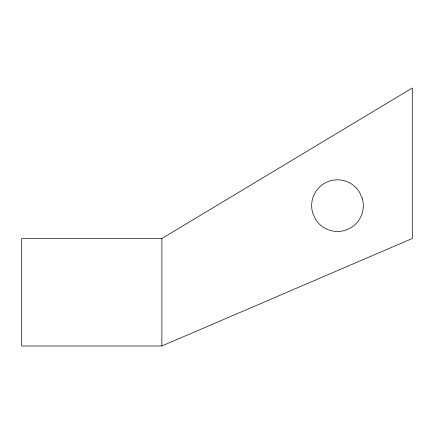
<?xml version="1.0" encoding="UTF-8"?>
<svg xmlns="http://www.w3.org/2000/svg" width="434" height="434" viewBox="0 0 434 434"><rect width="100%" height="100%" fill="white"/><g stroke="black" fill="none" stroke-linecap="round" stroke-linejoin="round"><path stroke-width="0.65" d="M161.882 238.499L412.3 88.01L412.3 238.499L161.882 345.99L21.7 345.99L21.7 238.499L161.882 238.499L161.882 345.99M362.244 198.295L359.498 192.137A25.828 25.828 0 0 0 312.724 213.002L315.469 219.159A25.828 25.828 0 0 0 362.244 198.295"/></g></svg>
